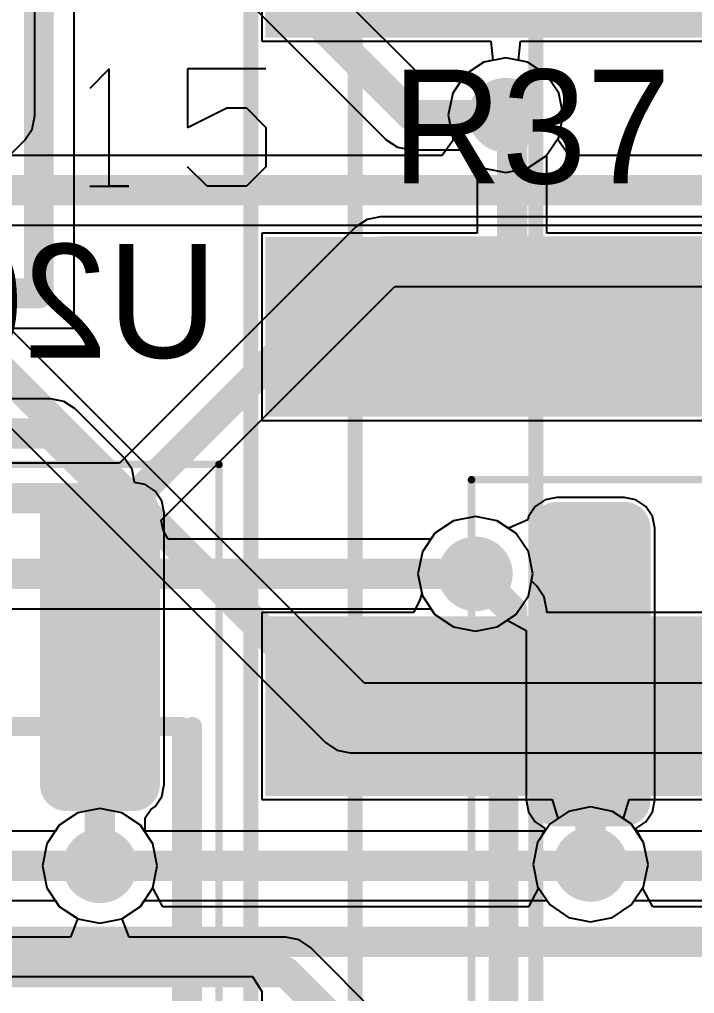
# Model space of a CAD drawing. Header units: millimetres. Extents: x 3.6 to 6.79, y 1.07 to 2.73.
# Drawn here: x 5.5118 to 5.6898, y 1.9133 to 2.1702 of the extents above; entities that cross this region are included whole.
import ezdxf

# ---------------------------------------------------------------- set-up
doc = ezdxf.new("R2010")
doc.units = ezdxf.units.MM
doc.header["$MEASUREMENT"] = 0
for name, color, linetype in [('BottomLayer', 5, 'Continuous'), ('BottomOverlay', 54, 'Continuous'), ('BottomPaste', 16, 'Continuous'), ('BottomSolder', 6, 'Continuous'), ('Mechanical11', 56, 'Continuous'), ('Mechanical13', 56, 'Continuous'), ('Mechanical15', 56, 'Continuous'), ('MidLayer1', 16, 'Continuous'), ('MidLayer2', 76, 'Continuous'), ('MultiLayer', 9, 'Continuous'), ('TopLayer', 1, 'Continuous'), ('TopOverlay', 2, 'Continuous'), ('TopPaste', 8, 'Continuous'), ('TopSolder', 216, 'Continuous'), ('ViaHoleLayer', 16, 'Continuous')]:
    doc.layers.add(name, color=color, linetype=linetype)

# ---------------------------------------------------------------- blocks, each defined once
blk = doc.blocks.new('61031621121_B_12')
at = {"layer": 'BottomLayer'}
for points in [[(0.03032, 0.04528), (0.06968, 0.04528), (0.03032, 0.16732), (0.06968, 0.16732)], [(0.13031, 0.04528), (0.16969, 0.04528), (0.13031, 0.16732), (0.16969, 0.16732)], [(0.23031, 0.04528), (0.26969, 0.04528), (0.23031, 0.16732), (0.26969, 0.16732)]]:
    blk.add_solid(points, dxfattribs=at)
at = {"layer": 'BottomPaste'}
for points in [[(0.03032, 0.04528), (0.06968, 0.04528), (0.03032, 0.16732), (0.06968, 0.16732)], [(0.13031, 0.04528), (0.16969, 0.04528), (0.13031, 0.16732), (0.16969, 0.16732)], [(0.23031, 0.04528), (0.26969, 0.04528), (0.23031, 0.16732), (0.26969, 0.16732)]]:
    blk.add_solid(points, dxfattribs=at)
at = {"layer": 'BottomSolder'}
for points in [[(0.02632, 0.04128), (0.07369, 0.04128), (0.02632, 0.17132), (0.07369, 0.17132)], [(0.12632, 0.04128), (0.17369, 0.04128), (0.12632, 0.17132), (0.17369, 0.17132)], [(0.22631, 0.04128), (0.27369, 0.04128), (0.22631, 0.17132), (0.27369, 0.17132)]]:
    blk.add_solid(points, dxfattribs=at)
at = {"layer": 'Mechanical11', "const_width": 0.00394}
blk.add_lwpolyline([(-0.4, 0.1), (0.4, 0.1)], dxfattribs=at)
at = {"layer": 'Mechanical13', "const_width": 0.00394}
blk.add_lwpolyline([(-0.4, 0.14764), (0.4, 0.14764)], dxfattribs=at)
at = {"layer": 'Mechanical15', "const_width": 0.00394}
blk.add_lwpolyline([(-0.40787, 0.1752), (0.40787, 0.1752)], dxfattribs=at)
blk = doc.blocks.new('SOIC127P599X175_8N_151')
at = {"layer": 'Mechanical13', "const_width": 0.005}
for points in [[(-0.07677, -0.09656), (-0.07677, 0.09656)], [(0.07677, -0.09656), (-0.07677, -0.09656)]]:
    blk.add_lwpolyline(points, dxfattribs=at)
at = {"layer": 'Mechanical13', "const_width": 0.0025}
blk.add_lwpolyline([(-0.07802, -0.09656, 1), (-0.07552, -0.09656, 1)], format="xyb", close=True, dxfattribs=at)
blk.add_lwpolyline([(-0.07802, -0.09656, 1), (-0.07552, -0.09656, 1)], format="xyb", close=True, dxfattribs=at)
at = {"layer": 'Mechanical15', "const_width": 0.00197}
for points in [[(-0.14587, -0.1064), (-0.14587, 0.1064)], [(0.14587, -0.1064), (-0.14587, -0.1064)]]:
    blk.add_lwpolyline(points, dxfattribs=at)
at = {"layer": 'Mechanical15', "const_width": 0.000984}
blk.add_lwpolyline([(-0.14636, -0.1064, 1), (-0.14537, -0.1064, 1)], format="xyb", close=True, dxfattribs=at)
blk.add_lwpolyline([(-0.14636, -0.1064, 1), (-0.14537, -0.1064, 1)], format="xyb", close=True, dxfattribs=at)
at = {"layer": 'TopLayer', "const_width": 0.00295}
for points in [[(-0.13455, -0.06614, 1), (-0.13159, -0.06614, 1)], [(-0.06289, -0.06614, 1), (-0.05994, -0.06614, 1)], [(-0.13455, -0.08386, 1), (-0.13159, -0.08386, 1)], [(-0.06289, -0.08386, 1), (-0.05994, -0.08386, 1)]]:
    blk.add_lwpolyline(points, format="xyb", close=True, dxfattribs=at)
at = {"layer": 'TopLayer'}
for points in [[(-0.13307, -0.08681), (-0.06142, -0.08681), (-0.13307, -0.06319), (-0.06142, -0.06319)], [(-0.13602, -0.08386), (-0.05846, -0.08386), (-0.13602, -0.06614), (-0.05846, -0.06614)]]:
    blk.add_solid(points, dxfattribs=at)
at = {"layer": 'TopOverlay', "const_width": 0.005}
blk.add_lwpolyline([(0.07677, -0.09941), (-0.07677, -0.09941)], dxfattribs=at)
at = {"layer": 'TopOverlay', "const_width": 0.0025}
blk.add_lwpolyline([(-0.07802, -0.09941, 1), (-0.07552, -0.09941, 1)], format="xyb", close=True, dxfattribs=at)
at = {"layer": 'TopPaste', "const_width": 0.00295}
for points in [[(-0.13455, -0.06614, 1), (-0.13159, -0.06614, 1)], [(-0.06289, -0.06614, 1), (-0.05994, -0.06614, 1)], [(-0.13455, -0.08386, 1), (-0.13159, -0.08386, 1)], [(-0.06289, -0.08386, 1), (-0.05994, -0.08386, 1)]]:
    blk.add_lwpolyline(points, format="xyb", close=True, dxfattribs=at)
at = {"layer": 'TopPaste'}
for points in [[(-0.13307, -0.08681), (-0.06142, -0.08681), (-0.13307, -0.06319), (-0.06142, -0.06319)], [(-0.13602, -0.08386), (-0.05846, -0.08386), (-0.13602, -0.06614), (-0.05846, -0.06614)]]:
    blk.add_solid(points, dxfattribs=at)
at = {"layer": 'TopSolder', "const_width": 0.00695}
for points in [[(-0.13655, -0.06614, 1), (-0.12959, -0.06614, 1)], [(-0.06489, -0.06614, 1), (-0.05794, -0.06614, 1)], [(-0.13655, -0.08386, 1), (-0.12959, -0.08386, 1)], [(-0.06489, -0.08386, 1), (-0.05794, -0.08386, 1)]]:
    blk.add_lwpolyline(points, format="xyb", close=True, dxfattribs=at)
at = {"layer": 'TopSolder'}
for points in [[(-0.13307, -0.09081), (-0.06142, -0.09081), (-0.13307, -0.05919), (-0.06142, -0.05919)], [(-0.14002, -0.08386), (-0.05446, -0.08386), (-0.14002, -0.06614), (-0.05446, -0.06614)]]:
    blk.add_solid(points, dxfattribs=at)
blk = doc.blocks.new('SOIC127P599X175_8N_B_157')
at = {"layer": 'BottomLayer', "const_width": 0.00295}
for points in [[(-0.13455, 0.08386, 1), (-0.13159, 0.08386, 1)], [(-0.06289, 0.08386, 1), (-0.05994, 0.08386, 1)], [(-0.13455, 0.06614, 1), (-0.13159, 0.06614, 1)], [(-0.06289, 0.06614, 1), (-0.05994, 0.06614, 1)]]:
    blk.add_lwpolyline(points, format="xyb", close=True, dxfattribs=at)
at = {"layer": 'BottomLayer'}
for points in [[(-0.13307, 0.06319), (-0.06142, 0.06319), (-0.13307, 0.08681), (-0.06142, 0.08681)], [(-0.13602, 0.06614), (-0.05846, 0.06614), (-0.13602, 0.08386), (-0.05846, 0.08386)]]:
    blk.add_solid(points, dxfattribs=at)
at = {"layer": 'BottomOverlay', "const_width": 0.005}
blk.add_lwpolyline([(0.07677, 0.09941), (-0.07677, 0.09941)], dxfattribs=at)
at = {"layer": 'BottomOverlay', "const_width": 0.0025}
blk.add_lwpolyline([(-0.07802, 0.09941, 1), (-0.07552, 0.09941, 1)], format="xyb", close=True, dxfattribs=at)
at = {"layer": 'BottomPaste', "const_width": 0.00295}
for points in [[(-0.13455, 0.08386, 1), (-0.13159, 0.08386, 1)], [(-0.06289, 0.08386, 1), (-0.05994, 0.08386, 1)], [(-0.13455, 0.06614, 1), (-0.13159, 0.06614, 1)], [(-0.06289, 0.06614, 1), (-0.05994, 0.06614, 1)]]:
    blk.add_lwpolyline(points, format="xyb", close=True, dxfattribs=at)
at = {"layer": 'BottomPaste'}
for points in [[(-0.13307, 0.06319), (-0.06142, 0.06319), (-0.13307, 0.08681), (-0.06142, 0.08681)], [(-0.13602, 0.06614), (-0.05846, 0.06614), (-0.13602, 0.08386), (-0.05846, 0.08386)]]:
    blk.add_solid(points, dxfattribs=at)
at = {"layer": 'BottomSolder', "const_width": 0.00695}
for points in [[(-0.13655, 0.08386, 1), (-0.12959, 0.08386, 1)], [(-0.06489, 0.08386, 1), (-0.05794, 0.08386, 1)], [(-0.13655, 0.06614, 1), (-0.12959, 0.06614, 1)], [(-0.06489, 0.06614, 1), (-0.05794, 0.06614, 1)]]:
    blk.add_lwpolyline(points, format="xyb", close=True, dxfattribs=at)
at = {"layer": 'BottomSolder'}
for points in [[(-0.13307, 0.05919), (-0.06142, 0.05919), (-0.13307, 0.09081), (-0.06142, 0.09081)], [(-0.14002, 0.06614), (-0.05446, 0.06614), (-0.14002, 0.08386), (-0.05446, 0.08386)]]:
    blk.add_solid(points, dxfattribs=at)
at = {"layer": 'Mechanical13', "const_width": 0.005}
for points in [[(-0.07677, -0.09656), (-0.07677, 0.09656)], [(0.07677, 0.09656), (-0.07677, 0.09656)]]:
    blk.add_lwpolyline(points, dxfattribs=at)
at = {"layer": 'Mechanical13', "const_width": 0.0025}
blk.add_lwpolyline([(-0.07802, 0.09656, 1), (-0.07552, 0.09656, 1)], format="xyb", close=True, dxfattribs=at)
blk.add_lwpolyline([(-0.07802, 0.09656, 1), (-0.07552, 0.09656, 1)], format="xyb", close=True, dxfattribs=at)
at = {"layer": 'Mechanical15', "const_width": 0.00197}
for points in [[(-0.14587, -0.1064), (-0.14587, 0.1064)], [(0.14587, 0.1064), (-0.14587, 0.1064)]]:
    blk.add_lwpolyline(points, dxfattribs=at)
at = {"layer": 'Mechanical15', "const_width": 0.000984}
blk.add_lwpolyline([(-0.14636, 0.1064, 1), (-0.14537, 0.1064, 1)], format="xyb", close=True, dxfattribs=at)
blk.add_lwpolyline([(-0.14636, 0.1064, 1), (-0.14537, 0.1064, 1)], format="xyb", close=True, dxfattribs=at)
blk = doc.blocks.new('SAMTEC_FTS_108_04_X_D_159')
at = {"layer": 'Mechanical13'}
for p, q in [((0.23631, -0.02602), (0.23114, -0.03118)), ((0.23631, -0.05701), (0.23631, -0.02602)), ((0.27763, -0.02602), (0.25697, -0.02602)), ((0.25697, -0.02602), (0.25697, -0.04151)), ((0.25697, -0.04151), (0.2673, -0.03635)), ((0.2673, -0.03635), (0.27246, -0.03635)), ((0.27246, -0.03635), (0.27763, -0.04151)), ((0.27763, -0.04151), (0.27763, -0.05184)), ((0.26213, -0.05701), (0.25697, -0.05184)), ((0.27763, -0.05184), (0.27246, -0.05701)), ((0.23114, -0.05701), (0.24147, -0.05701)), ((0.24147, -0.05701), (0.23631, -0.05701)), ((0.27246, -0.05701), (0.26213, -0.05701))]:
    blk.add_line(p, q, dxfattribs=at)
at = {"layer": 'Mechanical13', "const_width": 0.00394}
for points in [[(0.21772, -0.08524), (0.21772, 0.08524)], [(-0.21772, -0.08524), (0.21772, -0.08524)]]:
    blk.add_lwpolyline(points, dxfattribs=at)
at = {"layer": 'Mechanical13', "const_width": 0.00197}
blk.add_lwpolyline([(0.21673, -0.08524, 1), (0.2187, -0.08524, 1)], format="xyb", close=True, dxfattribs=at)
blk.add_lwpolyline([(0.21673, -0.08524, 1), (0.2187, -0.08524, 1)], format="xyb", close=True, dxfattribs=at)
at = {"layer": 'Mechanical15'}
for p, q in [((0.22697, 0.09449), (0.22697, -0.09449)), ((0.22697, -0.09449), (-0.22697, -0.09449))]:
    blk.add_line(p, q, dxfattribs=at)
at = {"layer": 'TopOverlay'}
for p, q in [((0.23631, -0.02602), (0.23114, -0.03118)), ((0.23631, -0.05701), (0.23631, -0.02602)), ((0.27763, -0.02602), (0.25697, -0.02602)), ((0.25697, -0.02602), (0.25697, -0.04151)), ((0.25697, -0.04151), (0.2673, -0.03635)), ((0.2673, -0.03635), (0.27246, -0.03635)), ((0.27246, -0.03635), (0.27763, -0.04151)), ((0.27763, -0.04151), (0.27763, -0.05184)), ((0.26213, -0.05701), (0.25697, -0.05184)), ((0.27763, -0.05184), (0.27246, -0.05701)), ((0.23114, -0.05701), (0.24147, -0.05701)), ((0.24147, -0.05701), (0.23631, -0.05701)), ((0.27246, -0.05701), (0.26213, -0.05701))]:
    blk.add_line(p, q, dxfattribs=at)
at = {"layer": 'TopOverlay', "const_width": 0.00787}
for points in [[(0.21772, -0.08524), (0.21772, 0.08524)], [(-0.21772, -0.08524), (0.21772, -0.08524)]]:
    blk.add_lwpolyline(points, dxfattribs=at)
at = {"layer": 'TopOverlay', "const_width": 0.00394}
blk.add_lwpolyline([(0.21575, -0.08524, 1), (0.21968, -0.08524, 1)], format="xyb", close=True, dxfattribs=at)
blk.add_lwpolyline([(0.21575, -0.08524, 1), (0.21968, -0.08524, 1)], format="xyb", close=True, dxfattribs=at)

msp = doc.modelspace()

# ---------------------------------------------------------------- linework, layer by layer
at = {"layer": 'BottomLayer'}
for p, q in [((5.57566, 2.21383), (5.57566, 2.16446)), ((5.57566, 2.16446), (5.63611, 2.16446)), ((5.63611, 2.16446), (5.6366, 2.15946)), ((5.6434, 2.15946), (5.64389, 2.16446)), ((5.64389, 2.16446), (5.70771, 2.16446)), ((5.63421, 2.15898), (5.6293, 2.1557)), ((5.6366, 2.15946), (5.63421, 2.15898)), ((5.64579, 2.15898), (5.6434, 2.15946)), ((5.6507, 2.1557), (5.64579, 2.15898)), ((5.6293, 2.1557), (5.62602, 2.15079)), ((5.65398, 2.15079), (5.6507, 2.1557)), ((5.62602, 2.15079), (5.62487, 2.145)), ((5.65513, 2.145), (5.65398, 2.15079)), ((5.62487, 2.145), (5.62602, 2.13921)), ((5.65398, 2.13921), (5.65513, 2.145)), ((5.62602, 2.13921), (5.6293, 2.1343)), ((5.65086, 2.13454), (5.65398, 2.13921)), ((5.6293, 2.1343), (5.63251, 2.13215)), ((5.65086, 2.11383), (5.65086, 2.13454)), ((5.63251, 2.13215), (5.63251, 2.11383)), ((5.63251, 2.11383), (5.57566, 2.11383)), ((5.57566, 2.11383), (5.57566, 2.06446)), ((5.70771, 2.11383), (5.65086, 2.11383)), ((5.52, 2.07018), (5.47081, 2.07018)), ((5.52351, 2.06948), (5.52, 2.07018)), ((5.52649, 2.06749), (5.52351, 2.06948)), ((5.53949, 2.05449), (5.52649, 2.06749)), ((5.57566, 2.06446), (5.70771, 2.06446)), ((5.54148, 2.05151), (5.53949, 2.05449)), ((5.54215, 2.04812), (5.54148, 2.05151)), ((5.54496, 2.04756), (5.54215, 2.04812)), ((5.54759, 2.0458), (5.54496, 2.04756)), ((5.54935, 2.04317), (5.54759, 2.0458)), ((5.54997, 2.04007), (5.54935, 2.04317)), ((5.54997, 1.96842), (5.54997, 2.04007)), ((5.62621, 2.03798), (5.6213, 2.0347)), ((5.632, 2.03913), (5.62621, 2.03798)), ((5.63779, 2.03798), (5.632, 2.03913)), ((5.6427, 2.0347), (5.63779, 2.03798)), ((5.6213, 2.0347), (5.61802, 2.02979)), ((5.64598, 2.02979), (5.6427, 2.0347)), ((5.61802, 2.02979), (5.61687, 2.024)), ((5.64713, 2.024), (5.64598, 2.02979)), ((5.61687, 2.024), (5.6179, 2.01883)), ((5.64678, 2.0222), (5.64713, 2.024)), ((5.64817, 2.0208), (5.64678, 2.0222)), ((5.65016, 2.01783), (5.64817, 2.0208)), ((5.61729, 2.01685), (5.61568, 2.01383)), ((5.6179, 2.01883), (5.61729, 2.01685)), ((5.65086, 2.01431), (5.65016, 2.01783)), ((5.65086, 2.01383), (5.65086, 2.01431)), ((5.61568, 2.01383), (5.57566, 2.01383)), ((5.57566, 2.01383), (5.57566, 1.96446)), ((5.70771, 2.01383), (5.65086, 2.01383)), ((5.54935, 1.96531), (5.54997, 1.96842)), ((5.54759, 1.96268), (5.54935, 1.96531)), ((5.54642, 1.9619), (5.54759, 1.96268)), ((5.57566, 1.96446), (5.65222, 1.96446)), ((5.65222, 1.96446), (5.65374, 1.95946)), ((5.67103, 1.95946), (5.67254, 1.96446)), ((5.67254, 1.96446), (5.70771, 1.96446)), ((5.54496, 1.95965), (5.54642, 1.9619)), ((5.54495, 1.95583), (5.54496, 1.95965)), ((5.65168, 1.95808), (5.6484, 1.95317)), ((5.65374, 1.95946), (5.65168, 1.95808)), ((5.67308, 1.95808), (5.67103, 1.95946)), ((5.67636, 1.95317), (5.67308, 1.95808)), ((5.54698, 1.95279), (5.54495, 1.95583)), ((5.54813, 1.947), (5.54698, 1.95279)), ((5.6484, 1.95317), (5.64725, 1.94738)), ((5.67752, 1.94738), (5.67636, 1.95317)), ((5.64725, 1.94738), (5.6484, 1.94159)), ((5.67636, 1.94159), (5.67752, 1.94738)), ((5.54698, 1.94121), (5.54813, 1.947)), ((5.54696, 1.94118), (5.54698, 1.94121)), ((5.54963, 1.93618), (5.54696, 1.94118)), ((5.64868, 1.94118), (5.646, 1.93618)), ((5.6484, 1.94159), (5.64868, 1.94118)), ((5.67609, 1.94118), (5.67636, 1.94159)), ((5.67876, 1.93618), (5.67609, 1.94118)), ((5.646, 1.93618), (5.54963, 1.93618)), ((5.70092, 1.93618), (5.67876, 1.93618)), ((4.7905, 1.91782), (5.57324, 1.91782)), ((5.57324, 1.91782), (5.57566, 1.91383)), ((5.57566, 1.91383), (5.57566, 1.89832))]:
    msp.add_line(p, q, dxfattribs=at)
for points, const_width in [([(5.63508, 2.145, 1), (5.64492, 2.145, 1)], 0.00984), ([(5.638, 2.145, 1), (5.642, 2.145, 1)], 0.004), ([(5.63969, 2.14331, 1), (5.64369, 2.14331, 1)], 0.004), ([(5.63969, 2.14331, 1), (5.64369, 2.14331, 1)], 0.004), ([(5.63969, 2.08914, 1), (5.64369, 2.08914, 1)], 0.004), ([(5.518, 2.061, 1), (5.522, 2.061, 1)], 0.004), ([(5.518, 2.061, 1), (5.522, 2.061, 1)], 0.004), ([(5.531, 2.048, 1), (5.535, 2.048, 1)], 0.004), ([(5.531, 2.048, 1), (5.535, 2.048, 1)], 0.004), ([(5.62708, 2.024, 1), (5.63692, 2.024, 1)], 0.00984), ([(5.63, 2.024, 1), (5.634, 2.024, 1)], 0.004), ([(5.63969, 2.01431, 1), (5.64369, 2.01431, 1)], 0.004), ([(5.63969, 2.01431, 1), (5.64369, 2.01431, 1)], 0.004), ([(5.531, 2.00424, 1), (5.535, 2.00424, 1)], 0.004), ([(5.531, 2.00424, 1), (5.535, 2.00424, 1)], 0.004), ([(5.63969, 1.98914, 1), (5.64369, 1.98914, 1)], 0.004), ([(5.63969, 1.98914, 1), (5.64369, 1.98914, 1)], 0.004), ([(5.52808, 1.947, 1), (5.53792, 1.947, 1)], 0.00984), ([(5.65746, 1.94738, 1), (5.6673, 1.94738, 1)], 0.00984), ([(5.531, 1.947, 1), (5.535, 1.947, 1)], 0.004)]:
    msp.add_lwpolyline(points, format="xyb", close=True, dxfattribs=dict(at, const_width=const_width))
at = {"layer": 'BottomLayer', "const_width": 0.008}
for points in [[(5.64, 2.145), (5.64169, 2.14331)], [(5.64169, 2.08914), (5.64169, 2.14331)], [(5.448, 2.061), (5.52, 2.061)], [(5.52, 2.061), (5.533, 2.048)], [(5.533, 2.00424), (5.533, 2.048)], [(5.632, 2.024), (5.64169, 2.01431)], [(5.64169, 1.98914), (5.64169, 2.01431)], [(5.533, 1.947), (5.533, 2.00424)], [(5.64169, 1.98914), (5.73114, 1.98914)], [(5.483, 1.927), (5.85554, 1.927)]]:
    msp.add_lwpolyline(points, dxfattribs=at)
at = {"layer": 'MidLayer1'}
for p, q in [((5.6188, 2.15418), (5.48216, 2.29082)), ((5.46077, 2.28625), (5.60851, 2.13851)), ((5.63421, 2.15898), (5.6293, 2.1557)), ((5.64, 2.16013), (5.63421, 2.15898)), ((5.64579, 2.15898), (5.64, 2.16013)), ((5.6507, 2.1557), (5.64579, 2.15898)), ((5.6293, 2.1557), (5.62828, 2.15418)), ((5.65398, 2.15079), (5.6507, 2.1557)), ((5.62828, 2.15418), (5.6188, 2.15418)), ((5.65513, 2.145), (5.65398, 2.15079)), ((5.65398, 2.13921), (5.65513, 2.145)), ((5.60851, 2.13851), (5.61149, 2.13652)), ((5.6507, 2.1343), (5.65398, 2.13921)), ((5.61149, 2.13652), (5.615, 2.13582)), ((5.615, 2.13582), (5.62828, 2.13582)), ((5.62828, 2.13582), (5.6293, 2.1343)), ((5.6293, 2.1343), (5.63421, 2.13102)), ((5.64579, 2.13102), (5.6507, 2.1343)), ((5.63421, 2.13102), (5.64, 2.12987)), ((5.64, 2.12987), (5.64579, 2.13102)), ((5.60349, 2.11748), (5.60051, 2.11549)), ((5.607, 2.11818), (5.60349, 2.11748)), ((5.71534, 2.11818), (5.607, 2.11818)), ((5.60051, 2.11549), (5.5382, 2.05318)), ((5.54915, 2.03818), (5.6108, 2.09982)), ((5.6108, 2.09982), (5.71914, 2.09982)), ((5.5382, 2.05318), (5.017, 2.05318)), ((5.54966, 2.03549), (5.54915, 2.03818)), ((5.62621, 2.03798), (5.6213, 2.0347)), ((5.632, 2.03913), (5.62621, 2.03798)), ((5.63779, 2.03798), (5.632, 2.03913)), ((5.6427, 2.0347), (5.63779, 2.03798)), ((5.551, 2.03318), (5.54966, 2.03549)), ((5.6213, 2.0347), (5.62028, 2.03318)), ((5.64598, 2.02979), (5.6427, 2.0347)), ((5.62028, 2.03318), (5.551, 2.03318)), ((5.64713, 2.024), (5.64598, 2.02979)), ((5.64598, 2.01821), (5.64713, 2.024)), ((5.6427, 2.0133), (5.64598, 2.01821)), ((5.10417, 2.01482), (5.62028, 2.01482)), ((5.62028, 2.01482), (5.6213, 2.0133)), ((5.6213, 2.0133), (5.62621, 2.01002)), ((5.63779, 2.01002), (5.6427, 2.0133)), ((5.62621, 2.01002), (5.632, 2.00887)), ((5.632, 2.00887), (5.63779, 2.01002)), ((5.52721, 1.96098), (5.5223, 1.9577)), ((5.533, 1.96213), (5.52721, 1.96098)), ((5.53879, 1.96098), (5.533, 1.96213)), ((5.5437, 1.9577), (5.53879, 1.96098)), ((5.65659, 1.96136), (5.65168, 1.95808)), ((5.66238, 1.96252), (5.65659, 1.96136)), ((5.66817, 1.96136), (5.66238, 1.96252)), ((5.67308, 1.95808), (5.66817, 1.96136)), ((5.5223, 1.9577), (5.51902, 1.95279)), ((5.54698, 1.95279), (5.5437, 1.9577)), ((5.65168, 1.95808), (5.6484, 1.95317)), ((5.67636, 1.95317), (5.67308, 1.95808)), ((5.51902, 1.95279), (5.51787, 1.947)), ((5.54813, 1.947), (5.54698, 1.95279)), ((5.6484, 1.95317), (5.64725, 1.94738)), ((5.67752, 1.94738), (5.67636, 1.95317)), ((5.64725, 1.94738), (5.6484, 1.94159)), ((5.67636, 1.94159), (5.67752, 1.94738)), ((5.51787, 1.947), (5.51902, 1.94121)), ((5.54698, 1.94121), (5.54813, 1.947)), ((5.51902, 1.94121), (5.5223, 1.9363)), ((5.5437, 1.9363), (5.54698, 1.94121)), ((5.6484, 1.94159), (5.65168, 1.93668)), ((5.67308, 1.93668), (5.67636, 1.94159)), ((5.5223, 1.9363), (5.52721, 1.93302)), ((5.53879, 1.93302), (5.5437, 1.9363)), ((5.65168, 1.93668), (5.65659, 1.9334)), ((5.66817, 1.9334), (5.67308, 1.93668)), ((5.52721, 1.93302), (5.533, 1.93187)), ((5.533, 1.93187), (5.53879, 1.93302)), ((5.65659, 1.9334), (5.66238, 1.93225)), ((5.66238, 1.93225), (5.66817, 1.9334))]:
    msp.add_line(p, q, dxfattribs=at)
at = {"layer": 'MidLayer1', "const_width": 0.008}
for points in [[(5.46457, 2.29543), (5.615, 2.145)], [(5.615, 2.145), (5.64, 2.145)], [(5.542, 2.044), (5.607, 2.109)], [(5.607, 2.109), (5.71914, 2.109)], [(5.017, 2.044), (5.542, 2.044)], [(5.10037, 2.024), (5.632, 2.024)]]:
    msp.add_lwpolyline(points, dxfattribs=at)
at = {"layer": 'MidLayer1'}
for points, const_width in [([(5.63508, 2.145, 1), (5.64492, 2.145, 1)], 0.00984), ([(5.613, 2.145, 1), (5.617, 2.145, 1)], 0.004), ([(5.613, 2.145, 1), (5.617, 2.145, 1)], 0.004), ([(5.638, 2.145, 1), (5.642, 2.145, 1)], 0.004), ([(5.605, 2.109, 1), (5.609, 2.109, 1)], 0.004), ([(5.605, 2.109, 1), (5.609, 2.109, 1)], 0.004), ([(5.54, 2.044, 1), (5.544, 2.044, 1)], 0.004), ([(5.54, 2.044, 1), (5.544, 2.044, 1)], 0.004), ([(5.62708, 2.024, 1), (5.63692, 2.024, 1)], 0.00984), ([(5.63, 2.024, 1), (5.634, 2.024, 1)], 0.004), ([(5.52808, 1.947, 1), (5.53792, 1.947, 1)], 0.00984), ([(5.65746, 1.94738, 1), (5.6673, 1.94738, 1)], 0.00984)]:
    msp.add_lwpolyline(points, format="xyb", close=True, dxfattribs=dict(at, const_width=const_width))
at = {"layer": 'MidLayer2'}
for p, q in [((5.63421, 2.15898), (5.6293, 2.1557)), ((5.64, 2.16013), (5.63421, 2.15898)), ((5.64579, 2.15898), (5.64, 2.16013)), ((5.6507, 2.1557), (5.64579, 2.15898)), ((5.6293, 2.1557), (5.62602, 2.15079)), ((5.65398, 2.15079), (5.6507, 2.1557)), ((5.62602, 2.15079), (5.62487, 2.145)), ((5.65513, 2.145), (5.65398, 2.15079)), ((5.62487, 2.145), (5.62599, 2.13933)), ((5.65401, 2.13933), (5.65513, 2.145)), ((5.62615, 2.13843), (5.62326, 2.13433)), ((5.62599, 2.13933), (5.62615, 2.13843)), ((5.65385, 2.13843), (5.65401, 2.13933)), ((5.65674, 2.13433), (5.65385, 2.13843)), ((5.62326, 2.13433), (5.49559, 2.13433)), ((5.70484, 2.13433), (5.65674, 2.13433)), ((5.36403, 2.11598), (5.70104, 2.11598)), ((5.6028, 1.99518), (5.50878, 2.0892)), ((5.4958, 2.07622), (5.59251, 1.97951)), ((5.62621, 2.03798), (5.6213, 2.0347)), ((5.632, 2.03913), (5.62621, 2.03798)), ((5.63779, 2.03798), (5.632, 2.03913)), ((5.6427, 2.0347), (5.63779, 2.03798)), ((5.6213, 2.0347), (5.61802, 2.02979)), ((5.64598, 2.02979), (5.6427, 2.0347)), ((5.61802, 2.02979), (5.61687, 2.024)), ((5.64713, 2.024), (5.64598, 2.02979)), ((5.61687, 2.024), (5.61802, 2.01821)), ((5.64598, 2.01821), (5.64713, 2.024)), ((5.61802, 2.01821), (5.6213, 2.0133)), ((5.6427, 2.0133), (5.64598, 2.01821)), ((5.6213, 2.0133), (5.62621, 2.01002)), ((5.63779, 2.01002), (5.6427, 2.0133)), ((5.62621, 2.01002), (5.632, 2.00887)), ((5.632, 2.00887), (5.63779, 2.01002)), ((5.991, 1.99518), (5.6028, 1.99518)), ((5.59251, 1.97951), (5.59549, 1.97752)), ((5.59549, 1.97752), (5.599, 1.97682)), ((5.599, 1.97682), (5.9872, 1.97682)), ((5.52721, 1.96098), (5.5223, 1.9577)), ((5.533, 1.96213), (5.52721, 1.96098)), ((5.53879, 1.96098), (5.533, 1.96213)), ((5.5437, 1.9577), (5.53879, 1.96098)), ((5.65659, 1.96136), (5.65168, 1.95808)), ((5.66238, 1.96252), (5.65659, 1.96136)), ((5.66817, 1.96136), (5.66238, 1.96252)), ((5.67308, 1.95808), (5.66817, 1.96136)), ((5.5223, 1.9577), (5.52128, 1.95618)), ((5.54472, 1.95618), (5.5437, 1.9577)), ((5.65168, 1.95808), (5.65041, 1.95618)), ((5.67436, 1.95618), (5.67308, 1.95808)), ((5.52128, 1.95618), (5.31964, 1.95618)), ((5.65041, 1.95618), (5.54472, 1.95618)), ((5.84367, 1.95618), (5.67436, 1.95618)), ((5.3193, 1.93782), (5.52128, 1.93782)), ((5.52128, 1.93782), (5.5223, 1.9363)), ((5.5437, 1.9363), (5.54472, 1.93782)), ((5.54472, 1.93782), (5.65092, 1.93782)), ((5.65092, 1.93782), (5.65168, 1.93668)), ((5.67308, 1.93668), (5.67385, 1.93782)), ((5.67385, 1.93782), (5.696, 1.93782)), ((5.5223, 1.9363), (5.52721, 1.93302)), ((5.53879, 1.93302), (5.5437, 1.9363)), ((5.65168, 1.93668), (5.65659, 1.9334)), ((5.66817, 1.9334), (5.67308, 1.93668)), ((5.52721, 1.93302), (5.533, 1.93187)), ((5.533, 1.93187), (5.53879, 1.93302)), ((5.65659, 1.9334), (5.66238, 1.93225)), ((5.66238, 1.93225), (5.66817, 1.9334))]:
    msp.add_line(p, q, dxfattribs=at)
for points, const_width in [([(5.63508, 2.145, 1), (5.64492, 2.145, 1)], 0.00984), ([(5.62708, 2.024, 1), (5.63692, 2.024, 1)], 0.00984), ([(5.597, 1.986, 1), (5.601, 1.986, 1)], 0.004), ([(5.597, 1.986, 1), (5.601, 1.986, 1)], 0.004), ([(5.52808, 1.947, 1), (5.53792, 1.947, 1)], 0.00984), ([(5.65746, 1.94738, 1), (5.6673, 1.94738, 1)], 0.00984), ([(5.531, 1.947, 1), (5.535, 1.947, 1)], 0.004), ([(5.531, 1.947, 1), (5.535, 1.947, 1)], 0.004)]:
    msp.add_lwpolyline(points, format="xyb", close=True, dxfattribs=dict(at, const_width=const_width))
at = {"layer": 'MidLayer2', "const_width": 0.008}
for points in [[(5.35544, 2.12516), (5.70484, 2.12516)], [(5.494, 2.091), (5.599, 1.986)], [(5.599, 1.986), (5.991, 1.986)], [(4.857, 1.947), (5.533, 1.947)], [(5.533, 1.947), (5.84747, 1.947)]]:
    msp.add_lwpolyline(points, dxfattribs=at)
at = {"layer": 'MultiLayer', "const_width": 0.00984}
for points in [[(5.63508, 2.145, 1), (5.64492, 2.145, 1)], [(5.62708, 2.024, 1), (5.63692, 2.024, 1)], [(5.52808, 1.947, 1), (5.53792, 1.947, 1)], [(5.65746, 1.94738, 1), (5.6673, 1.94738, 1)]]:
    msp.add_lwpolyline(points, format="xyb", close=True, dxfattribs=at)
at = {"layer": 'TopLayer'}
for p, q in [((5.51584, 2.14477), (5.51584, 2.18986)), ((5.63421, 2.15898), (5.6293, 2.1557)), ((5.64, 2.16013), (5.63421, 2.15898)), ((5.64579, 2.15898), (5.64, 2.16013)), ((5.6507, 2.1557), (5.64579, 2.15898)), ((5.6293, 2.1557), (5.62602, 2.15079)), ((5.65398, 2.15079), (5.6507, 2.1557)), ((5.62602, 2.15079), (5.62487, 2.145)), ((5.65513, 2.145), (5.65398, 2.15079)), ((5.51514, 2.14126), (5.51584, 2.14477)), ((5.62487, 2.145), (5.62602, 2.13921)), ((5.65398, 2.13921), (5.65513, 2.145)), ((5.51315, 2.13829), (5.51514, 2.14126)), ((5.49412, 2.11925), (5.51315, 2.13829)), ((5.62602, 2.13921), (5.6293, 2.1343)), ((5.6507, 2.1343), (5.65398, 2.13921)), ((5.6293, 2.1343), (5.63421, 2.13102)), ((5.64579, 2.13102), (5.6507, 2.1343)), ((5.63421, 2.13102), (5.64, 2.12987)), ((5.64, 2.12987), (5.64579, 2.13102)), ((5.65042, 2.04352), (5.64779, 2.04176)), ((5.65352, 2.04414), (5.65042, 2.04352)), ((5.67124, 2.04414), (5.65352, 2.04414)), ((5.67434, 2.04352), (5.67124, 2.04414)), ((5.67697, 2.04176), (5.67434, 2.04352)), ((5.64779, 2.04176), (5.64603, 2.03913)), ((5.67873, 2.03913), (5.67697, 2.04176)), ((5.62621, 2.03798), (5.6213, 2.0347)), ((5.632, 2.03913), (5.62621, 2.03798)), ((5.63779, 2.03798), (5.632, 2.03913)), ((5.64048, 2.03619), (5.63779, 2.03798)), ((5.64586, 2.03828), (5.64101, 2.03617)), ((5.64603, 2.03913), (5.64586, 2.03828)), ((5.67935, 2.03603), (5.67873, 2.03913)), ((5.6213, 2.0347), (5.61802, 2.02979)), ((5.64101, 2.03617), (5.64048, 2.03619)), ((5.67935, 1.96438), (5.67935, 2.03603)), ((5.61802, 2.02979), (5.61687, 2.024)), ((5.61687, 2.024), (5.61802, 2.01821)), ((5.61802, 2.01821), (5.6213, 2.0133)), ((5.6213, 2.0133), (5.62621, 2.01002)), ((5.63779, 2.01002), (5.64041, 2.01177)), ((5.64041, 2.01177), (5.64541, 2.0091)), ((5.62621, 2.01002), (5.632, 2.00887)), ((5.632, 2.00887), (5.63779, 2.01002)), ((5.64541, 2.0091), (5.64541, 1.96438)), ((5.64541, 1.96438), (5.64603, 1.96128)), ((5.67873, 1.96128), (5.67935, 1.96438)), ((5.52721, 1.96098), (5.5223, 1.9577)), ((5.533, 1.96213), (5.52721, 1.96098)), ((5.53879, 1.96098), (5.533, 1.96213)), ((5.5437, 1.9577), (5.53879, 1.96098)), ((5.64603, 1.96128), (5.64779, 1.95864)), ((5.67697, 1.95864), (5.67873, 1.96128)), ((5.5223, 1.9577), (5.51902, 1.95279)), ((5.54698, 1.95279), (5.5437, 1.9577)), ((5.64779, 1.95864), (5.65042, 1.95689)), ((5.67434, 1.95689), (5.67697, 1.95864)), ((5.65042, 1.95689), (5.64896, 1.95401)), ((5.6758, 1.95401), (5.67434, 1.95689)), ((5.51902, 1.95279), (5.51787, 1.947)), ((5.54813, 1.947), (5.54698, 1.95279)), ((5.6484, 1.95317), (5.64725, 1.94738)), ((5.64896, 1.95401), (5.6484, 1.95317)), ((5.67636, 1.95317), (5.6758, 1.95401)), ((5.67752, 1.94738), (5.67636, 1.95317)), ((5.64725, 1.94738), (5.6484, 1.94159)), ((5.67636, 1.94159), (5.67752, 1.94738)), ((5.51787, 1.947), (5.51902, 1.94121)), ((5.54698, 1.94121), (5.54813, 1.947)), ((5.51902, 1.94121), (5.5223, 1.9363)), ((5.5437, 1.9363), (5.54698, 1.94121)), ((5.6484, 1.94159), (5.65168, 1.93668)), ((5.67308, 1.93668), (5.67636, 1.94159)), ((5.5223, 1.9363), (5.52697, 1.93318)), ((5.53903, 1.93318), (5.5437, 1.9363)), ((5.65168, 1.93668), (5.65659, 1.9334)), ((5.66817, 1.9334), (5.67308, 1.93668)), ((5.52704, 1.9328), (5.52524, 1.92818)), ((5.52697, 1.93318), (5.52704, 1.9328)), ((5.53896, 1.9328), (5.53903, 1.93318)), ((5.54076, 1.92818), (5.53896, 1.9328)), ((5.65659, 1.9334), (5.66238, 1.93225)), ((5.66238, 1.93225), (5.66817, 1.9334)), ((5.52524, 1.92818), (5.4478, 1.92818)), ((5.582, 1.92818), (5.54076, 1.92818)), ((5.58551, 1.92748), (5.582, 1.92818)), ((5.58849, 1.92549), (5.58551, 1.92748)), ((5.63449, 1.87949), (5.58849, 1.92549))]:
    msp.add_line(p, q, dxfattribs=at)
for points, const_width in [([(5.63508, 2.145, 1), (5.64492, 2.145, 1)], 0.00984), ([(5.62708, 2.024, 1), (5.63692, 2.024, 1)], 0.00984), ([(5.66038, 2.0002, 1), (5.66438, 2.0002, 1)], 0.004), ([(5.52808, 1.947, 1), (5.53792, 1.947, 1)], 0.00984), ([(5.65746, 1.94738, 1), (5.6673, 1.94738, 1)], 0.00984), ([(5.66038, 1.94738, 1), (5.66438, 1.94738, 1)], 0.004), ([(5.58, 1.919, 1), (5.584, 1.919, 1)], 0.004), ([(5.58, 1.919, 1), (5.584, 1.919, 1)], 0.004)]:
    msp.add_lwpolyline(points, format="xyb", close=True, dxfattribs=dict(at, const_width=const_width))
at = {"layer": 'TopLayer', "const_width": 0.008}
for points in [[(5.66238, 1.94738), (5.66238, 2.0002)], [(5.444, 1.919), (5.582, 1.919)], [(5.582, 1.919), (5.628, 1.873)]]:
    msp.add_lwpolyline(points, dxfattribs=at)
at = {"layer": 'ViaHoleLayer', "const_width": 0.00591}
for points in [[(5.63705, 2.145, 1), (5.64295, 2.145, 1)], [(5.62905, 2.024, 1), (5.63495, 2.024, 1)], [(5.53005, 1.947, 1), (5.53595, 1.947, 1)], [(5.65943, 1.94738, 1), (5.66533, 1.94738, 1)]]:
    msp.add_lwpolyline(points, format="xyb", close=True, dxfattribs=at)

# ---------------------------------------------------------------- block references
for name, p, rotation in [('61031621121_B_12', (5.74798, 1.93914), 90), ('SAMTEC_FTS_108_04_X_D_159', (5.29917, 2.18324), 360), ('SOIC127P599X175_8N_B_157', (5.458, 1.907), 270), ('SOIC127P599X175_8N_151', (5.73738, 1.90296), 270)]:
    msp.add_blockref(name, p, dxfattribs=dict(rotation=rotation))

# ---------------------------------------------------------------- texts
at = {"layer": 'BottomOverlay', "text_generation_flag": 2}
msp.add_text('U20', height=0.03, dxfattribs=at).set_placement((5.564, 2.081))
at = {"layer": 'TopOverlay'}
msp.add_text('R37', height=0.03, dxfattribs=at).set_placement((5.61, 2.127))

doc.saveas('drawing.dxf')
